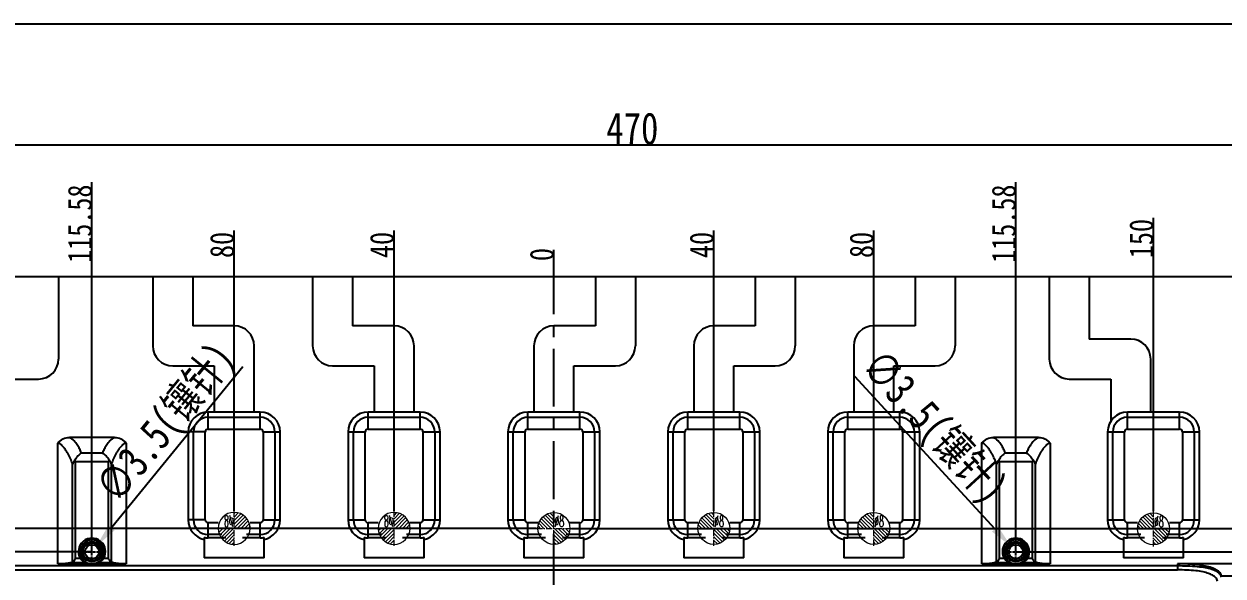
# Model space of a CAD drawing. Header units: millimetres. Extents: x -2895 to -298, y -11750 to -2997.
# Drawn here: x -1914.3 to -1614.3, y -5870.4 to -5732.3 of the extents above; entities that cross this region are included whole.
import ezdxf
from ezdxf.enums import TextEntityAlignment as Align

# ---------------------------------------------------------------- set-up
doc = ezdxf.new("R2010")
doc.units = ezdxf.units.MM
doc.header["$LTSCALE"] = 16.335
doc.header["$PDMODE"] = 3
doc.header["$PDSIZE"] = 0.3125
doc.linetypes.add('CENTER', pattern=[0.6, 0.375, -0.075, 0.075, -0.075])
doc.linetypes.add('HIDDEN', pattern=[0.2, 0.1, -0.1])
doc.layers.get('0').update_dxf_attribs({"linetype": 'CONTINUOUS'})
doc.layers.get('Defpoints').update_dxf_attribs({"linetype": 'CONTINUOUS'})
doc.layers.add('DEFAULT_2', color=8, linetype='HIDDEN')
doc.layers.add('epin', color=13, linetype='CONTINUOUS', lineweight=9)
doc.styles.get("Standard").update_dxf_attribs({"font": 'txt', "width": 0.8})
doc.styles.add('TXT05', font='txt.shx', dxfattribs={"width": 0.5, "bigfont": 'gbcbig.shx'})
doc.dimstyles.new('ISO-25', dxfattribs={"dimtxt": 8, "dimasz": 6, "dimexe": 0, "dimexo": 0, "dimgap": 0, "dimtad": 1, "dimdsep": 46, "dimtxsty": 'Standard', "dimcen": 0, "dimclrd": 4, "dimclre": 4, "dimclrt": 6, "dimazin": 0, "dimtfac": 1, "dimtofl": 0, "dimtmove": 0, "dimatfit": 3, "dimfxl": 0, "dimarcsym": 0})

# ---------------------------------------------------------------- blocks, each defined once
blk = doc.blocks.new('*D1430')
at = {"color": 4, "lineweight": -2}
for p, q in [((-2016.67, -5846.47), (-2016.67, -5762.46)), ((-2010.67, -5762.46), (-1552.67, -5762.46)), ((-1546.67, -5846.47), (-1546.67, -5762.46))]:
    blk.add_line(p, q, dxfattribs=at)
at = {"color": 4}
for points in [[(-2010.67, -5761.46), (-2010.67, -5763.46), (-2016.67, -5762.46)], [(-1552.67, -5761.46), (-1552.67, -5763.46), (-1546.67, -5762.46)]]:
    blk.add_solid(points, dxfattribs=at)
at = {"layer": 'Defpoints', "color": 0}
for p in [(-1546.67, -5762.46), (-2016.67, -5846.47), (-1546.67, -5846.47)]:
    blk.add_point(p, dxfattribs=at)
at = {"color": 6, "insert": (-1762.06, -5758.46), "char_height": 8, "attachment_point": 5}
blk.add_mtext('470', dxfattribs=at)
blk = doc.blocks.new('*D1431')
at = {"color": 4, "lineweight": -2}
for p, q in [((-1614.35, -5795.47), (-1505.71, -5795.47)), ((-1505.71, -5801.47), (-1505.71, -6169.47)), ((-1623.88, -6175.47), (-1505.71, -6175.47))]:
    blk.add_line(p, q, dxfattribs=at)
at = {"color": 4}
for points in [[(-1506.71, -5801.47), (-1504.71, -5801.47), (-1505.71, -5795.47)], [(-1506.71, -6169.47), (-1504.71, -6169.47), (-1505.71, -6175.47)]]:
    blk.add_solid(points, dxfattribs=at)
at = {"layer": 'Defpoints', "color": 0}
for p in [(-1614.35, -5795.47), (-1623.88, -6175.47), (-1505.71, -6175.47)]:
    blk.add_point(p, dxfattribs=at)
at = {"color": 6, "insert": (-1509.71, -5974.79), "char_height": 8, "attachment_point": 5, "rotation": 90}
blk.add_mtext('380', dxfattribs=at)
blk = doc.blocks.new('*D1372')
at = {"color": 4, "lineweight": -2}
for p, q in [((-1562.53, -5858.47), (-1550.53, -5853.21)), ((-1550.53, -5853.21), (-1527.33, -5853.21)), ((-1777.27, -5858.47), (-1562.53, -5858.47))]:
    blk.add_line(p, q, dxfattribs=at)
at = {"layer": 'Defpoints', "color": 0}
for p in [(-1538.53, -5853.21), (-1777.27, -5858.47), (-1781.67, -5985.47)]:
    blk.add_point(p, dxfattribs=at)
at = {"color": 6, "insert": (-1532.93, -5850.21), "char_height": 6, "attachment_point": 5}
blk.add_mtext('127', dxfattribs=at)
blk = doc.blocks.new('*D1373')
at = {"color": 4, "lineweight": -2}
blk.add_line((-1573.27, -5825.47), (-1528.13, -5825.47), dxfattribs=at)
at = {"layer": 'Defpoints', "color": 0}
for p in [(-1573.27, -5825.47), (-1538.53, -5825.47), (-1781.67, -5985.47)]:
    blk.add_point(p, dxfattribs=at)
at = {"color": 6, "insert": (-1533.33, -5822.47), "char_height": 6, "attachment_point": 5}
blk.add_mtext('160', dxfattribs=at)
blk = doc.blocks.new('*D1385')
at = {"color": 4, "lineweight": -2}
blk.add_line((-1781.67, -5804.45), (-1781.67, -5788.75), dxfattribs=at)
at = {"layer": 'Defpoints', "color": 0}
for p in [(-1781.67, -5791.15), (-1781.67, -5804.45), (-1781.67, -5985.47)]:
    blk.add_point(p, dxfattribs=at)
at = {"color": 6, "insert": (-1784.67, -5789.95), "char_height": 6, "attachment_point": 5, "rotation": 90}
blk.add_mtext('0', dxfattribs=at)
blk = doc.blocks.new('*D1386')
at = {"color": 4, "lineweight": -2}
blk.add_line((-1741.67, -5854.07), (-1741.67, -5783.95), dxfattribs=at)
at = {"layer": 'Defpoints', "color": 0}
for p in [(-1741.67, -5791.15), (-1741.67, -5854.07), (-1781.67, -5985.47)]:
    blk.add_point(p, dxfattribs=at)
at = {"color": 6, "insert": (-1744.67, -5787.55), "char_height": 6, "attachment_point": 5, "rotation": 90}
blk.add_mtext('40', dxfattribs=at)
blk = doc.blocks.new('*D1387')
at = {"color": 4, "lineweight": -2}
blk.add_line((-1701.67, -5854.07), (-1701.67, -5783.95), dxfattribs=at)
at = {"layer": 'Defpoints', "color": 0}
for p in [(-1701.67, -5791.15), (-1701.67, -5854.07), (-1781.67, -5985.47)]:
    blk.add_point(p, dxfattribs=at)
at = {"color": 6, "insert": (-1704.67, -5787.55), "char_height": 6, "attachment_point": 5, "rotation": 90}
blk.add_mtext('80', dxfattribs=at)
blk = doc.blocks.new('*D1388')
at = {"color": 4, "lineweight": -2}
blk.add_line((-1631.67, -5854.16), (-1631.67, -5780.75), dxfattribs=at)
at = {"layer": 'Defpoints', "color": 0}
for p in [(-1631.67, -5791.15), (-1631.67, -5854.16), (-1781.67, -5985.47)]:
    blk.add_point(p, dxfattribs=at)
at = {"color": 6, "insert": (-1634.67, -5785.95), "char_height": 6, "attachment_point": 5, "rotation": 90}
blk.add_mtext('150', dxfattribs=at)
blk = doc.blocks.new('*D1389')
at = {"color": 4, "lineweight": -2}
for p, q in [((-1604.17, -5803.15), (-1604.17, -5779.95)), ((-1605.67, -5815.15), (-1604.17, -5803.15)), ((-1605.67, -5971.07), (-1605.67, -5815.15))]:
    blk.add_line(p, q, dxfattribs=at)
at = {"layer": 'Defpoints', "color": 0}
for p in [(-1604.17, -5791.15), (-1605.67, -5971.07), (-1781.67, -5985.47)]:
    blk.add_point(p, dxfattribs=at)
at = {"color": 6, "insert": (-1607.17, -5785.55), "char_height": 6, "attachment_point": 5, "rotation": 90}
blk.add_mtext('176', dxfattribs=at)
blk = doc.blocks.new('*D1444')
at = {"color": 4, "lineweight": -2}
blk.add_line((-1576.67, -5822.3), (-1576.67, -5779.15), dxfattribs=at)
at = {"layer": 'Defpoints', "color": 0}
for p in [(-1576.67, -5791.15), (-1576.67, -5822.3), (-1781.67, -5985.47)]:
    blk.add_point(p, dxfattribs=at)
at = {"color": 6, "insert": (-1579.67, -5785.15), "char_height": 6, "attachment_point": 5, "rotation": 90}
blk.add_mtext('205', dxfattribs=at)
blk = doc.blocks.new('*D1396')
at = {"color": 4, "lineweight": -2}
for p, q in [((-2012.81, -5854.72), (-2036.01, -5854.72)), ((-2000.81, -5858.47), (-2012.81, -5854.72)), ((-1786.07, -5858.47), (-2000.81, -5858.47))]:
    blk.add_line(p, q, dxfattribs=at)
at = {"layer": 'Defpoints', "color": 0}
for p in [(-2024.81, -5854.72), (-1786.07, -5858.47), (-1781.67, -5985.47)]:
    blk.add_point(p, dxfattribs=at)
at = {"color": 6, "insert": (-2030.41, -5851.72), "char_height": 6, "attachment_point": 5}
blk.add_mtext('127', dxfattribs=at)
blk = doc.blocks.new('*D1397')
at = {"color": 4, "lineweight": -2}
blk.add_line((-1990.07, -5825.47), (-2035.21, -5825.47), dxfattribs=at)
at = {"layer": 'Defpoints', "color": 0}
for p in [(-2024.81, -5825.47), (-1990.07, -5825.47), (-1781.67, -5985.47)]:
    blk.add_point(p, dxfattribs=at)
at = {"color": 6, "insert": (-2030.01, -5822.47), "char_height": 6, "attachment_point": 5}
blk.add_mtext('160', dxfattribs=at)
blk = doc.blocks.new('*D1416')
at = {"color": 4, "lineweight": -2}
blk.add_line((-1821.67, -5854.07), (-1821.67, -5783.95), dxfattribs=at)
at = {"layer": 'Defpoints', "color": 0}
for p in [(-1821.67, -5791.15), (-1821.67, -5854.07), (-1781.67, -5985.47)]:
    blk.add_point(p, dxfattribs=at)
at = {"color": 6, "insert": (-1824.67, -5787.55), "char_height": 6, "attachment_point": 5, "rotation": 90}
blk.add_mtext('40', dxfattribs=at)
blk = doc.blocks.new('*D1417')
at = {"color": 4, "lineweight": -2}
blk.add_line((-1861.67, -5854.07), (-1861.67, -5783.95), dxfattribs=at)
at = {"layer": 'Defpoints', "color": 0}
for p in [(-1861.67, -5791.15), (-1861.67, -5854.07), (-1781.67, -5985.47)]:
    blk.add_point(p, dxfattribs=at)
at = {"color": 6, "insert": (-1864.67, -5787.55), "char_height": 6, "attachment_point": 5, "rotation": 90}
blk.add_mtext('80', dxfattribs=at)
blk = doc.blocks.new('*D1418')
at = {"color": 4, "lineweight": -2}
blk.add_line((-1931.67, -5854.16), (-1931.67, -5780.75), dxfattribs=at)
at = {"layer": 'Defpoints', "color": 0}
for p in [(-1931.67, -5791.15), (-1931.67, -5854.16), (-1781.67, -5985.47)]:
    blk.add_point(p, dxfattribs=at)
at = {"color": 6, "insert": (-1934.67, -5785.95), "char_height": 6, "attachment_point": 5, "rotation": 90}
blk.add_mtext('150', dxfattribs=at)
blk = doc.blocks.new('*D1419')
at = {"color": 4, "lineweight": -2}
for p, q in [((-1959.17, -5803.15), (-1959.17, -5779.95)), ((-1957.67, -5815.15), (-1959.17, -5803.15)), ((-1957.67, -5971.07), (-1957.67, -5815.15))]:
    blk.add_line(p, q, dxfattribs=at)
at = {"layer": 'Defpoints', "color": 0}
for p in [(-1959.17, -5791.15), (-1957.67, -5971.07), (-1781.67, -5985.47)]:
    blk.add_point(p, dxfattribs=at)
at = {"color": 6, "insert": (-1962.17, -5785.55), "char_height": 6, "attachment_point": 5, "rotation": 90}
blk.add_mtext('176', dxfattribs=at)
blk = doc.blocks.new('*D1420')
at = {"color": 4, "lineweight": -2}
blk.add_line((-1986.67, -5822.3), (-1986.67, -5779.15), dxfattribs=at)
at = {"layer": 'Defpoints', "color": 0}
for p in [(-1986.67, -5791.15), (-1986.67, -5822.3), (-1781.67, -5985.47)]:
    blk.add_point(p, dxfattribs=at)
at = {"color": 6, "insert": (-1989.67, -5785.15), "char_height": 6, "attachment_point": 5, "rotation": 90}
blk.add_mtext('205', dxfattribs=at)
blk = doc.blocks.new('*D1446')
at = {"color": 4, "lineweight": -2}
blk.add_line((-1706.5, -5820.38), (-1671.34, -5858.61), dxfattribs=at)
at = {"color": 4}
blk.add_solid([(-1670.6, -5857.93), (-1672.08, -5859.28), (-1667.28, -5863.02)], dxfattribs=at)
at = {"layer": 'Defpoints', "color": 0}
for p in [(-1667.28, -5863.02), (-1664.91, -5865.6)]:
    blk.add_point(p, dxfattribs=at)
at = {"color": 6, "insert": (-1687.06, -5833.7), "char_height": 8, "attachment_point": 5, "rotation": 312.6002}
blk.add_mtext('∅3.5(镶针)', dxfattribs=at)
blk = doc.blocks.new('*D1421')
at = {"color": 4, "lineweight": -2}
blk.add_line((-1666.09, -5864.31), (-1520.45, -5864.31), dxfattribs=at)
at = {"layer": 'Defpoints', "color": 0}
for p in [(-1666.09, -5864.31), (-1539.65, -5864.31), (-1781.67, -5985.47)]:
    blk.add_point(p, dxfattribs=at)
at = {"color": 6, "insert": (-1530.05, -5861.31), "char_height": 6, "attachment_point": 5}
blk.add_mtext('121.16', dxfattribs=at)
blk = doc.blocks.new('*D1422')
at = {"color": 4, "lineweight": -2}
blk.add_line((-1666.09, -5863.7), (-1666.09, -5771.83), dxfattribs=at)
at = {"layer": 'Defpoints', "color": 0}
for p in [(-1666.09, -5792.63), (-1666.09, -5863.7), (-1781.67, -5985.47)]:
    blk.add_point(p, dxfattribs=at)
at = {"color": 6, "insert": (-1669.09, -5782.23), "char_height": 6, "attachment_point": 5, "rotation": 90}
blk.add_mtext('115.58', dxfattribs=at)
blk = doc.blocks.new('*D1423')
at = {"color": 4, "lineweight": -2}
blk.add_line((-1897.24, -5864.31), (-2042.89, -5864.31), dxfattribs=at)
at = {"layer": 'Defpoints', "color": 0}
for p in [(-2023.69, -5864.31), (-1897.24, -5864.31), (-1781.67, -5985.47)]:
    blk.add_point(p, dxfattribs=at)
at = {"color": 6, "insert": (-2033.29, -5861.31), "char_height": 6, "attachment_point": 5}
blk.add_mtext('121.16', dxfattribs=at)
blk = doc.blocks.new('*D1424')
at = {"color": 4, "lineweight": -2}
blk.add_line((-1897.24, -5863.7), (-1897.24, -5771.83), dxfattribs=at)
at = {"layer": 'Defpoints', "color": 0}
for p in [(-1897.24, -5792.63), (-1897.24, -5863.7), (-1781.67, -5985.47)]:
    blk.add_point(p, dxfattribs=at)
at = {"color": 6, "insert": (-1900.24, -5782.23), "char_height": 6, "attachment_point": 5, "rotation": 90}
blk.add_mtext('115.58', dxfattribs=at)
blk = doc.blocks.new('*D1447')
at = {"color": 4, "lineweight": -2}
blk.add_line((-1859.52, -5818.06), (-1892.35, -5858.31), dxfattribs=at)
at = {"color": 4}
blk.add_solid([(-1893.12, -5857.67), (-1891.57, -5858.94), (-1896.14, -5862.96)], dxfattribs=at)
at = {"layer": 'Defpoints', "color": 0}
for p in [(-1896.14, -5862.96), (-1898.35, -5865.67)]:
    blk.add_point(p, dxfattribs=at)
at = {"color": 6, "insert": (-1878.14, -5832.51), "char_height": 8, "attachment_point": 5, "rotation": 50.8002}
blk.add_mtext('∅3.5(镶针)', dxfattribs=at)
blk = doc.blocks.new('epin_ejp_8')
at = {"layer": 'epin'}
h = blk.add_hatch(dxfattribs=at)
h.set_pattern_fill('_ANSI31', color=123, scale=0.2, angle=90, style=0)
h.set_pattern_definition([(135, (-263.1036, 1313.3417), (-0.4490128, -0.4490128), [])])
h.paths.add_polyline_path([(0, 4, 0.414214), (-4, 0), (0, 0)])
h.paths.add_polyline_path([(4, 0), (0, 0), (0, -4, 0.414214)])
at = {"layer": 'epin', "color": 1, "linetype": 'CENTER', "ltscale": 0.248791}
for p, q in [((0, -4.4), (0, 4.4)), ((-4.4, 0), (4.4, 0))]:
    blk.add_line(p, q, dxfattribs=at)
at = {"layer": 'epin'}
blk.add_circle((0, 0), 4, dxfattribs=at)
at = {"layer": 'epin', "color": 6, "style": 'TXT05', "width": 0.5}
blk.add_text('%%c8', height=2.8, dxfattribs=at).set_placement((1.33, 1.8), align=Align.MIDDLE)
blk = doc.blocks.new('1236')
at = {"layer": 'epin', "color": 4, "xscale": -1}
for p in [(-3554.72, 4287.45), (-3514.72, 4287.45)]:
    blk.add_blockref('epin_ejp_8', p, dxfattribs=at)
at = {"layer": 'epin', "color": 4}
for p in [(-3474.72, 4287.45), (-3434.72, 4287.45), (-3394.72, 4287.45), (-3324.72, 4287.35)]:
    blk.add_blockref('epin_ejp_8', p, dxfattribs=at)

msp = doc.modelspace()

# ---------------------------------------------------------------- linework, layer by layer
at = {"color": 7, "linetype": 'Continuous'}
for p, q in [((-1965.669, -5795.468), (-1597.669, -5795.468)), ((-1905.604, -5795.468), (-1905.604, -5816.108)), ((-1882.039, -5795.468), (-1882.039, -5812.786)), ((-1872.039, -5795.468), (-1872.039, -5807.786)), ((-1842.039, -5795.468), (-1842.039, -5812.786)), ((-1832.039, -5795.468), (-1832.039, -5807.786)), ((-1771.3, -5795.468), (-1771.3, -5807.786)), ((-1761.3, -5795.468), (-1761.3, -5812.786)), ((-1731.301, -5795.468), (-1731.301, -5807.786)), ((-1721.301, -5795.468), (-1721.301, -5812.786)), ((-1691.301, -5795.468), (-1691.301, -5807.786)), ((-1681.301, -5795.468), (-1681.301, -5812.786)), ((-1657.735, -5795.468), (-1657.735, -5816.108)), ((-1647.735, -5795.468), (-1647.735, -5811.108)), ((-1861.669, -5807.786), (-1872.039, -5807.786)), ((-1821.669, -5807.786), (-1832.039, -5807.786)), ((-1771.3, -5807.786), (-1781.669, -5807.786)), ((-1731.301, -5807.786), (-1741.67, -5807.786)), ((-1691.301, -5807.786), (-1701.67, -5807.786)), ((-1856.669, -5829.369), (-1856.669, -5812.786)), ((-1816.669, -5829.369), (-1816.669, -5812.786)), ((-1786.669, -5812.786), (-1786.669, -5829.351)), ((-1746.67, -5812.786), (-1746.67, -5829.351)), ((-1706.67, -5812.786), (-1706.67, -5829.351)), ((-1637.366, -5811.108), (-1647.735, -5811.108)), ((-1632.366, -5829.369), (-1632.366, -5816.108)), ((-1877.039, -5817.786), (-1866.669, -5817.786)), ((-1866.669, -5817.786), (-1866.669, -5829.351)), ((-1837.039, -5817.786), (-1826.669, -5817.786)), ((-1826.669, -5817.786), (-1826.669, -5829.351)), ((-1776.669, -5829.369), (-1776.669, -5817.786)), ((-1776.669, -5817.786), (-1766.3, -5817.786)), ((-1736.67, -5829.369), (-1736.67, -5817.786)), ((-1736.67, -5817.786), (-1726.301, -5817.786)), ((-1696.67, -5829.369), (-1696.67, -5817.786)), ((-1696.67, -5817.786), (-1686.301, -5817.786)), ((-1920.974, -5821.108), (-1910.604, -5821.108)), ((-1652.735, -5821.108), (-1642.366, -5821.108)), ((-1642.366, -5821.108), (-1642.366, -5831.666)), ((-1868.169, -5833.632), (-1868.169, -5829.351)), ((-1855.169, -5829.351), (-1868.169, -5829.351)), ((-1868.169, -5830.677), (-1855.169, -5830.677)), ((-1855.169, -5833.632), (-1855.169, -5829.351)), ((-1828.169, -5833.632), (-1828.169, -5829.351)), ((-1815.169, -5829.351), (-1828.169, -5829.351)), ((-1828.169, -5830.677), (-1815.169, -5830.677)), ((-1815.169, -5833.632), (-1815.169, -5829.351)), ((-1788.169, -5833.632), (-1788.169, -5829.351)), ((-1775.169, -5829.351), (-1788.169, -5829.351)), ((-1788.169, -5830.677), (-1775.169, -5830.677)), ((-1775.169, -5833.632), (-1775.169, -5829.351)), ((-1748.169, -5833.632), (-1748.169, -5829.351)), ((-1735.169, -5829.351), (-1748.169, -5829.351)), ((-1748.169, -5830.677), (-1735.169, -5830.677)), ((-1735.169, -5833.632), (-1735.169, -5829.351)), ((-1708.169, -5833.632), (-1708.169, -5829.351)), ((-1695.169, -5829.351), (-1708.169, -5829.351)), ((-1708.169, -5830.677), (-1695.169, -5830.677)), ((-1695.169, -5833.632), (-1695.169, -5829.351)), ((-1625.169, -5829.351), (-1638.169, -5829.369)), ((-1638.169, -5833.632), (-1638.169, -5829.369)), ((-1638.169, -5830.677), (-1625.169, -5830.677)), ((-1625.169, -5833.632), (-1625.169, -5829.351)), ((-1873.169, -5834.351), (-1873.169, -5856.351)), ((-1868.889, -5834.351), (-1873.169, -5834.351)), ((-1871.843, -5856.351), (-1871.843, -5834.351)), ((-1868.889, -5856.351), (-1868.889, -5834.351)), ((-1868.169, -5833.632), (-1855.169, -5833.632)), ((-1854.45, -5834.351), (-1854.45, -5856.351)), ((-1854.45, -5834.351), (-1850.169, -5834.351)), ((-1851.496, -5834.351), (-1851.496, -5856.351)), ((-1850.169, -5856.351), (-1850.169, -5834.351)), ((-1833.169, -5834.351), (-1833.169, -5856.351)), ((-1833.169, -5834.351), (-1828.889, -5834.351)), ((-1831.843, -5856.351), (-1831.843, -5834.351)), ((-1828.889, -5856.351), (-1828.889, -5834.351)), ((-1828.169, -5833.632), (-1815.169, -5833.632)), ((-1814.45, -5834.351), (-1814.45, -5856.351)), ((-1814.45, -5834.351), (-1810.169, -5834.351)), ((-1811.496, -5834.351), (-1811.496, -5856.351)), ((-1810.169, -5856.351), (-1810.169, -5834.351)), ((-1793.169, -5834.351), (-1793.169, -5856.351)), ((-1793.169, -5834.351), (-1788.889, -5834.351)), ((-1791.843, -5856.351), (-1791.843, -5834.351)), ((-1788.889, -5856.351), (-1788.889, -5834.351)), ((-1788.169, -5833.632), (-1775.169, -5833.632)), ((-1774.45, -5834.351), (-1774.45, -5856.351)), ((-1774.45, -5834.351), (-1770.169, -5834.351)), ((-1771.496, -5834.351), (-1771.496, -5856.351)), ((-1770.169, -5856.351), (-1770.169, -5834.351)), ((-1753.169, -5834.351), (-1753.169, -5856.351)), ((-1753.169, -5834.351), (-1748.889, -5834.351)), ((-1751.843, -5856.351), (-1751.843, -5834.351)), ((-1748.889, -5856.351), (-1748.889, -5834.351)), ((-1748.169, -5833.632), (-1735.169, -5833.632)), ((-1734.45, -5834.351), (-1734.45, -5856.351)), ((-1734.45, -5834.351), (-1730.169, -5834.351)), ((-1731.496, -5834.351), (-1731.496, -5856.351)), ((-1730.169, -5856.351), (-1730.169, -5834.351)), ((-1713.169, -5834.351), (-1713.169, -5856.351)), ((-1713.169, -5834.351), (-1708.889, -5834.351)), ((-1711.843, -5856.351), (-1711.843, -5834.351)), ((-1708.889, -5856.351), (-1708.889, -5834.351)), ((-1708.169, -5833.632), (-1695.169, -5833.632)), ((-1694.45, -5834.351), (-1694.45, -5856.351)), ((-1694.45, -5834.351), (-1690.169, -5834.351)), ((-1691.496, -5834.351), (-1691.496, -5856.351)), ((-1690.169, -5856.351), (-1690.169, -5834.351)), ((-1643.169, -5834.351), (-1643.169, -5856.351)), ((-1643.169, -5834.351), (-1638.889, -5834.351)), ((-1641.843, -5856.351), (-1641.843, -5834.351)), ((-1638.889, -5856.351), (-1638.889, -5834.351)), ((-1638.169, -5833.632), (-1625.169, -5833.632)), ((-1624.45, -5834.351), (-1624.45, -5856.351)), ((-1624.45, -5834.351), (-1620.169, -5834.351)), ((-1621.496, -5834.351), (-1621.496, -5856.351)), ((-1620.169, -5856.351), (-1620.169, -5834.351)), ((-1905.777, -5867.354), (-1905.777, -5837.142)), ((-1891.609, -5835.699), (-1902.88, -5835.699)), ((-1888.712, -5837.142), (-1888.712, -5867.354)), ((-1674.627, -5867.354), (-1674.627, -5837.142)), ((-1660.459, -5835.699), (-1671.73, -5835.699)), ((-1657.562, -5837.142), (-1657.561, -5867.354)), ((-1894.593, -5839.619), (-1899.896, -5839.619)), ((-1663.443, -5839.619), (-1668.746, -5839.619)), ((-1902.126, -5866.982), (-1902.126, -5842.399)), ((-1901.414, -5841.784), (-1901.414, -5865.979)), ((-1893.075, -5841.784), (-1901.414, -5841.784)), ((-1893.075, -5865.979), (-1893.075, -5841.784)), ((-1892.363, -5866.982), (-1892.363, -5842.399)), ((-1670.976, -5866.982), (-1670.976, -5842.399)), ((-1670.264, -5841.784), (-1670.264, -5865.979)), ((-1661.925, -5841.784), (-1670.264, -5841.784)), ((-1661.925, -5865.979), (-1661.925, -5841.784)), ((-1661.213, -5866.982), (-1661.213, -5842.399)), ((-1868.889, -5856.351), (-1873.169, -5856.351)), ((-1868.169, -5860.862), (-1868.169, -5857.071)), ((-1865.65, -5857.071), (-1868.169, -5857.071)), ((-1855.169, -5857.071), (-1857.689, -5857.071)), ((-1855.169, -5860.862), (-1855.169, -5857.071)), ((-1854.45, -5856.351), (-1850.169, -5856.351)), ((-1833.169, -5856.351), (-1828.889, -5856.351)), ((-1828.169, -5860.862), (-1828.169, -5857.071)), ((-1825.65, -5857.071), (-1828.169, -5857.071)), ((-1815.169, -5857.071), (-1817.689, -5857.071)), ((-1815.169, -5860.862), (-1815.169, -5857.071)), ((-1814.45, -5856.351), (-1810.169, -5856.351)), ((-1793.169, -5856.351), (-1788.889, -5856.351)), ((-1788.169, -5860.862), (-1788.169, -5857.071)), ((-1785.65, -5857.071), (-1788.169, -5857.071)), ((-1775.169, -5857.071), (-1777.689, -5857.071)), ((-1775.169, -5860.862), (-1775.169, -5857.071)), ((-1774.45, -5856.351), (-1770.169, -5856.351)), ((-1753.169, -5856.351), (-1748.889, -5856.351)), ((-1748.169, -5860.862), (-1748.169, -5857.071)), ((-1745.65, -5857.071), (-1748.169, -5857.071)), ((-1735.169, -5857.071), (-1737.689, -5857.071)), ((-1735.169, -5860.862), (-1735.169, -5857.071)), ((-1734.45, -5856.351), (-1730.169, -5856.351)), ((-1713.169, -5856.351), (-1708.889, -5856.351)), ((-1708.169, -5860.862), (-1708.169, -5857.071)), ((-1705.65, -5857.071), (-1708.169, -5857.071)), ((-1695.169, -5857.071), (-1697.689, -5857.071)), ((-1695.169, -5860.862), (-1695.169, -5857.071)), ((-1694.45, -5856.351), (-1690.169, -5856.351)), ((-1643.169, -5856.351), (-1638.889, -5856.351)), ((-1638.169, -5860.862), (-1638.169, -5857.071)), ((-1635.639, -5857.071), (-1638.169, -5857.071)), ((-1625.169, -5857.071), (-1627.7, -5857.071)), ((-1625.169, -5860.862), (-1625.169, -5857.071)), ((-1624.45, -5856.351), (-1620.169, -5856.351)), ((-1869.169, -5860.738), (-1869.169, -5865.851)), ((-1864.745, -5860.025), (-1868.169, -5860.025)), ((-1863.785, -5860.862), (-1868.169, -5860.862)), ((-1855.169, -5860.862), (-1859.554, -5860.862)), ((-1855.169, -5860.025), (-1858.594, -5860.025)), ((-1854.169, -5865.851), (-1854.169, -5860.738)), ((-1829.169, -5860.738), (-1829.169, -5865.851)), ((-1824.745, -5860.025), (-1828.169, -5860.025)), ((-1823.785, -5860.862), (-1828.169, -5860.862)), ((-1815.169, -5860.862), (-1819.554, -5860.862)), ((-1815.169, -5860.025), (-1818.594, -5860.025)), ((-1814.169, -5865.851), (-1814.169, -5860.738)), ((-1789.169, -5860.738), (-1789.169, -5865.851)), ((-1784.745, -5860.025), (-1788.169, -5860.025)), ((-1783.785, -5860.862), (-1788.169, -5860.862)), ((-1775.169, -5860.862), (-1779.554, -5860.862)), ((-1775.169, -5860.025), (-1778.594, -5860.025)), ((-1774.169, -5865.851), (-1774.169, -5860.738)), ((-1749.169, -5860.738), (-1749.169, -5865.851)), ((-1744.745, -5860.025), (-1748.169, -5860.025)), ((-1743.785, -5860.862), (-1748.169, -5860.862)), ((-1735.169, -5860.862), (-1739.554, -5860.862)), ((-1735.169, -5860.025), (-1738.594, -5860.025)), ((-1734.169, -5865.851), (-1734.169, -5860.738)), ((-1709.169, -5860.738), (-1709.169, -5865.851)), ((-1704.745, -5860.025), (-1708.169, -5860.025)), ((-1703.785, -5860.862), (-1708.169, -5860.862)), ((-1695.169, -5860.862), (-1699.554, -5860.862)), ((-1695.169, -5860.025), (-1698.594, -5860.025)), ((-1694.169, -5865.851), (-1694.169, -5860.738)), ((-1639.169, -5860.738), (-1639.169, -5865.851)), ((-1634.822, -5860.025), (-1638.169, -5860.025)), ((-1633.931, -5860.862), (-1638.169, -5860.862)), ((-1625.169, -5860.862), (-1629.408, -5860.862)), ((-1625.169, -5860.025), (-1628.517, -5860.025)), ((-1624.169, -5865.851), (-1624.169, -5860.738)), ((-1888.712, -5867.354), (-1905.777, -5867.354)), ((-1902.126, -5866.982), (-1898.766, -5866.982)), ((-1900.189, -5865.979), (-1901.414, -5865.979)), ((-1899.81, -5865.764), (-1900.189, -5865.979)), ((-1897.084, -5867.323), (-1897.246, -5867.328)), ((-1895.723, -5866.982), (-1892.363, -5866.982)), ((-1894.679, -5865.764), (-1894.3, -5865.979)), ((-1893.075, -5865.979), (-1894.3, -5865.979)), ((-1854.169, -5865.851), (-1869.169, -5865.851)), ((-1814.169, -5865.851), (-1829.169, -5865.851)), ((-1774.169, -5865.851), (-1789.169, -5865.851)), ((-1734.169, -5865.851), (-1749.169, -5865.851)), ((-1694.169, -5865.851), (-1709.169, -5865.851)), ((-1657.561, -5867.354), (-1674.627, -5867.354)), ((-1670.976, -5866.982), (-1667.616, -5866.982)), ((-1669.039, -5865.979), (-1670.264, -5865.979)), ((-1668.66, -5865.764), (-1669.039, -5865.979)), ((-1665.934, -5867.323), (-1666.096, -5867.328)), ((-1664.573, -5866.982), (-1661.213, -5866.982)), ((-1663.529, -5865.764), (-1663.15, -5865.979)), ((-1661.925, -5865.979), (-1663.15, -5865.979)), ((-1624.169, -5865.851), (-1639.169, -5865.851)), ((-1625.644, -5867.354), (-1625.644, -5868.859)), ((-1546.669, -5867.354), (-1625.644, -5867.354)), ((-1625.644, -5867.876), (-1937.695, -5867.876)), ((-1937.695, -5868.859), (-1625.644, -5868.859)), ((-1546.669, -5870.393), (-1614.615, -5870.393))]:
    msp.add_line(p, q, dxfattribs=at)
at = {"color": 1, "linetype": 'CENTER', "ltscale": 2.363514}
msp.add_line((-1781.669, -6175.468), (-1781.669, -5795.468), dxfattribs=at)
at = {"color": 1, "linetype": 'CENTER', "ltscale": 0.108846}
for p, q in [((-1899.169, -5864.313), (-1895.319, -5864.313)), ((-1897.244, -5866.238), (-1897.244, -5862.388)), ((-1668.019, -5864.313), (-1664.169, -5864.313)), ((-1666.094, -5866.238), (-1666.094, -5862.388))]:
    msp.add_line(p, q, dxfattribs=at)
msp.add_lwpolyline([(-2087.998, -5732.258), (-1287.002, -5732.258), (-1287.002, -6283.956), (-2087.998, -6283.956)], close=True)
at = {"color": 7, "linetype": 'Continuous'}
for centre, radius in [((-1897.244, -5864.313), 2.513), ((-1897.244, -5864.313), 2.213), ((-1666.094, -5864.313), 2.513), ((-1666.094, -5864.313), 2.213)]:
    msp.add_circle(centre, radius, dxfattribs=at)
at = {"color": 2}
for centre in [(-1897.244, -5864.313), (-1666.094, -5864.313)]:
    msp.add_circle(centre, 1.75, dxfattribs=at)
at = {"color": 7, "linetype": 'Continuous'}
for centre, radius, start, end in [((-1861.669, -5812.786), 5, 0, 90), ((-1821.669, -5812.786), 5, 0, 90), ((-1781.669, -5812.786), 5, 90, 180), ((-1741.67, -5812.786), 5, 90, 180), ((-1701.67, -5812.786), 5, 90, 180), ((-1877.039, -5812.786), 5, 180, 270), ((-1837.039, -5812.786), 5, 180, 270), ((-1766.3, -5812.786), 5, 270, 0), ((-1726.301, -5812.786), 5, 270, 0), ((-1686.301, -5812.786), 5, 270, 0), ((-1637.366, -5816.108), 5, 0, 90), ((-1910.604, -5816.108), 5, 270, 0), ((-1652.735, -5816.108), 5, 180, 270), ((-1868.169, -5834.351), 5, 90, 180), ((-1868.169, -5834.351), 3.674, 90, 180), ((-1855.169, -5834.351), 5, 0, 90), ((-1855.169, -5834.351), 3.674, 0, 90), ((-1828.169, -5834.351), 5, 90, 180), ((-1828.169, -5834.351), 3.674, 90, 180), ((-1815.169, -5834.351), 5, 0, 90), ((-1815.169, -5834.351), 3.674, 0, 90), ((-1788.169, -5834.351), 5, 90, 180), ((-1788.169, -5834.351), 3.674, 90, 180), ((-1775.169, -5834.351), 5, 0, 90), ((-1775.169, -5834.351), 3.674, 0, 90), ((-1748.169, -5834.351), 5, 90, 180), ((-1748.169, -5834.351), 3.674, 90, 180), ((-1735.169, -5834.351), 5, 0, 90), ((-1735.169, -5834.351), 3.674, 0, 90), ((-1708.169, -5834.351), 5, 90, 180), ((-1708.169, -5834.351), 3.674, 90, 180), ((-1695.169, -5834.351), 5, 0, 90), ((-1695.169, -5834.351), 3.674, 0, 90), ((-1638.169, -5834.351), 4.982, 90, 180), ((-1638.169, -5834.351), 3.674, 90, 180), ((-1625.169, -5834.351), 5, 0, 90), ((-1625.169, -5834.351), 3.674, 0, 90), ((-1868.169, -5834.351), 0.719, 90, 180), ((-1855.169, -5834.351), 0.719, 0, 90), ((-1828.169, -5834.351), 0.719, 90, 180), ((-1815.169, -5834.351), 0.719, 0, 90), ((-1788.169, -5834.351), 0.719, 90, 180), ((-1775.169, -5834.351), 0.719, 0, 90), ((-1748.169, -5834.351), 0.719, 90, 180), ((-1735.169, -5834.351), 0.719, 0, 90), ((-1708.169, -5834.351), 0.719, 90, 180), ((-1695.169, -5834.351), 0.719, 0, 90), ((-1638.169, -5834.351), 0.719, 90, 180), ((-1625.169, -5834.351), 0.719, 0, 90), ((-1913.983, -5845.339), 13.061, 15.79393, 17.54049), ((-1879.948, -5845.514), 13.646, 162.46624, 164.13712), ((-1682.834, -5845.339), 13.063, 15.79405, 17.54043), ((-1648.793, -5845.515), 13.651, 162.46625, 164.13652), ((-1868.169, -5856.351), 5, 180, 258.46304), ((-1868.169, -5856.351), 3.674, 180, 270), ((-1868.169, -5856.351), 0.719, 180, 270), ((-1855.169, -5856.351), 3.674, 270, 0), ((-1855.169, -5856.351), 0.719, 270, 0), ((-1855.169, -5856.351), 5, 281.53696, 0), ((-1828.169, -5856.351), 5, 180, 258.46304), ((-1828.169, -5856.351), 3.674, 180, 270), ((-1828.169, -5856.351), 0.719, 180, 270), ((-1815.169, -5856.351), 3.674, 270, 0), ((-1815.169, -5856.351), 0.719, 270, 0), ((-1815.169, -5856.351), 5, 281.53696, 0), ((-1788.169, -5856.351), 5, 180, 258.46304), ((-1788.169, -5856.351), 3.674, 180, 270), ((-1788.169, -5856.351), 0.719, 180, 270), ((-1775.169, -5856.351), 3.674, 270, 0), ((-1775.169, -5856.351), 0.719, 270, 0), ((-1775.169, -5856.351), 5, 281.53696, 0), ((-1748.169, -5856.351), 5, 180, 258.46304), ((-1748.169, -5856.351), 3.674, 180, 270), ((-1748.169, -5856.351), 0.719, 180, 270), ((-1735.169, -5856.351), 3.674, 270, 0), ((-1735.169, -5856.351), 0.719, 270, 0), ((-1735.169, -5856.351), 5, 281.53696, 0), ((-1708.169, -5856.351), 5, 180, 258.46304), ((-1708.169, -5856.351), 3.674, 180, 270), ((-1708.169, -5856.351), 0.719, 180, 270), ((-1695.169, -5856.351), 3.674, 270, 0), ((-1695.169, -5856.351), 0.719, 270, 0), ((-1695.169, -5856.351), 5, 281.53696, 0), ((-1638.169, -5856.351), 5, 180, 258.46304), ((-1638.169, -5856.351), 3.674, 180, 270), ((-1638.169, -5856.351), 0.719, 180, 270), ((-1625.169, -5856.351), 3.674, 270, 0), ((-1625.169, -5856.351), 0.719, 270, 0), ((-1625.169, -5856.351), 5, 281.53696, 0), ((-1897.244, -5864.313), 3.383, 330.49282, 209.50718), ((-1897.244, -5864.313), 2.948, 330.49282, 209.50724), ((-1666.094, -5864.313), 3.383, 330.49282, 209.50718), ((-1666.094, -5864.313), 2.948, 330.49282, 209.50724), ((-1897.244, -5864.313), 3.015, 232.47781, 307.52219), ((-1897.05, -5863.391), 3.98, 244.46453, 245.78662), ((-1897.245, -5863.813), 3.515, 245.87337, 262.64019), ((-1897.242, -5863.789), 3.539, 262.64244, 263.63643), ((-1897.244, -5863.811), 3.517, 276.84497, 281.18417), ((-1666.094, -5864.313), 3.015, 232.47781, 307.52219), ((-1665.9, -5863.391), 3.98, 244.46453, 245.78662), ((-1666.095, -5863.813), 3.515, 245.87337, 262.64019), ((-1666.092, -5863.789), 3.539, 262.64244, 263.63643), ((-1666.094, -5863.811), 3.517, 276.84497, 281.18417)]:
    msp.add_arc(centre, radius, start, end, dxfattribs=at)
for centre, start_param, end_param in [((-1868.169, -5856.754), -3.3886539, -3.1415927), ((-1855.169, -5856.754), 3.1415927, 3.3886539), ((-1828.169, -5856.754), -3.3886539, -3.1415927), ((-1815.169, -5856.754), 3.1415927, 3.3886539), ((-1788.169, -5856.754), -3.3886539, -3.1415927), ((-1775.169, -5856.754), 3.1415927, 3.3886539), ((-1748.169, -5856.754), -3.3886539, -3.1415927), ((-1735.169, -5856.754), 3.1415927, 3.3886539), ((-1708.169, -5856.754), -3.3886539, -3.1415927), ((-1695.169, -5856.754), 3.1415927, 3.3886539), ((-1638.169, -5856.754), -3.3886539, -3.1415927), ((-1625.169, -5856.754), 3.1415927, 3.3886539)]:
    msp.add_ellipse(centre, major_axis=(0, 4.109), ratio=0.9951904, start_param=start_param, end_param=end_param, dxfattribs=at)
for points, knots in [([(-1905.777, -5837.142), (-1905.615, -5836.914), (-1905.232, -5836.497), (-1904.289, -5835.886), (-1903.436, -5835.699), (-1902.879, -5835.699)], [0, 0, 0, 0, 0.2506551, 0.5013774, 1, 1, 1, 1]), ([(-1902.126, -5842.399), (-1902.265, -5841.966), (-1902.584, -5841.082), (-1903.098, -5839.994), (-1903.63, -5839.108), (-1904.145, -5838.394), (-1904.673, -5837.788), (-1905.134, -5837.377), (-1905.473, -5837.185), (-1905.675, -5837.142), (-1905.777, -5837.142)], [0, 0, 0, 0, 0.2065547, 0.4257248, 0.5445935, 0.6750358, 0.8244733, 0.9088026, 0.9536693, 1, 1, 1, 1]), ([(-1899.896, -5839.619), (-1900.032, -5839.268), (-1900.336, -5838.562), (-1900.92, -5837.523), (-1901.728, -5836.5), (-1902.457, -5835.936), (-1902.88, -5835.699)], [0, 0, 0, 0, 0.224988, 0.4587194, 0.7100835, 1, 1, 1, 1]), ([(-1891.609, -5835.699), (-1892.032, -5835.936), (-1892.761, -5836.5), (-1893.569, -5837.523), (-1894.153, -5838.562), (-1894.457, -5839.268), (-1894.593, -5839.619)], [0, 0, 0, 0, 0.2899298, 0.5412925, 0.7750195, 1, 1, 1, 1]), ([(-1888.712, -5837.142), (-1888.814, -5837.142), (-1889.016, -5837.185), (-1889.355, -5837.377), (-1889.816, -5837.788), (-1890.344, -5838.394), (-1890.859, -5839.108), (-1891.391, -5839.994), (-1891.905, -5841.082), (-1892.224, -5841.966), (-1892.363, -5842.399)], [0, 0, 0, 0, 0.0463416, 0.0912143, 0.1755423, 0.3249689, 0.4554232, 0.5743017, 0.7934555, 1, 1, 1, 1]), ([(-1891.609, -5835.699), (-1891.053, -5835.699), (-1890.2, -5835.886), (-1889.257, -5836.497), (-1888.874, -5836.914), (-1888.712, -5837.142)], [0, 0, 0, 0, 0.4986254, 0.7493475, 1, 1, 1, 1]), ([(-1674.627, -5837.142), (-1674.465, -5836.914), (-1674.081, -5836.497), (-1673.138, -5835.886), (-1672.285, -5835.699), (-1671.729, -5835.699)], [0, 0, 0, 0, 0.2508789, 0.5016574, 1, 1, 1, 1]), ([(-1670.976, -5842.399), (-1671.115, -5841.966), (-1671.434, -5841.082), (-1671.948, -5839.995), (-1672.48, -5839.109), (-1672.995, -5838.395), (-1673.522, -5837.788), (-1673.984, -5837.378), (-1674.322, -5837.185), (-1674.525, -5837.142), (-1674.627, -5837.142)], [0, 0, 0, 0, 0.2065214, 0.4256532, 0.5445192, 0.6749128, 0.8243134, 0.9086197, 0.9535109, 1, 1, 1, 1]), ([(-1668.746, -5839.619), (-1668.882, -5839.268), (-1669.186, -5838.562), (-1669.77, -5837.523), (-1670.578, -5836.499), (-1671.307, -5835.936), (-1671.73, -5835.699)], [0, 0, 0, 0, 0.2249853, 0.4587147, 0.7100765, 1, 1, 1, 1]), ([(-1660.459, -5835.699), (-1660.882, -5835.936), (-1661.611, -5836.5), (-1662.419, -5837.523), (-1663.003, -5838.562), (-1663.307, -5839.268), (-1663.443, -5839.619)], [0, 0, 0, 0, 0.2899384, 0.5413003, 0.775024, 1, 1, 1, 1]), ([(-1657.562, -5837.142), (-1657.664, -5837.142), (-1657.866, -5837.185), (-1658.205, -5837.378), (-1658.667, -5837.788), (-1659.194, -5838.395), (-1659.709, -5839.109), (-1660.241, -5839.994), (-1660.755, -5841.082), (-1661.074, -5841.966), (-1661.213, -5842.399)], [0, 0, 0, 0, 0.0463686, 0.0912546, 0.1755863, 0.3250214, 0.4554498, 0.574315, 0.7934672, 1, 1, 1, 1]), ([(-1660.459, -5835.699), (-1659.903, -5835.699), (-1659.05, -5835.885), (-1658.107, -5836.497), (-1657.724, -5836.914), (-1657.562, -5837.142)], [0, 0, 0, 0, 0.4986418, 0.7493557, 1, 1, 1, 1]), ([(-1899.896, -5839.619), (-1900.218, -5839.814), (-1900.843, -5840.351), (-1901.322, -5841.019), (-1901.529, -5841.402)], [0, 0, 0, 0, 0.4636079, 1, 1, 1, 1]), ([(-1894.593, -5839.619), (-1894.271, -5839.814), (-1893.646, -5840.351), (-1893.167, -5841.019), (-1892.96, -5841.403)], [0, 0, 0, 0, 0.463602, 1, 1, 1, 1]), ([(-1668.746, -5839.619), (-1669.068, -5839.814), (-1669.693, -5840.351), (-1670.172, -5841.019), (-1670.379, -5841.402)], [0, 0, 0, 0, 0.4636053, 1, 1, 1, 1]), ([(-1663.443, -5839.619), (-1663.121, -5839.814), (-1662.496, -5840.351), (-1662.017, -5841.019), (-1661.81, -5841.403)], [0, 0, 0, 0, 0.4636034, 1, 1, 1, 1]), ([(-1901.529, -5841.402), (-1901.664, -5841.562), (-1901.933, -5841.85), (-1902.091, -5842.221), (-1902.126, -5842.399)], [0, 0, 0, 0, 0.5350086, 1, 1, 1, 1]), ([(-1892.363, -5842.399), (-1892.398, -5842.221), (-1892.556, -5841.849), (-1892.825, -5841.562), (-1892.96, -5841.403)], [0, 0, 0, 0, 0.4651192, 1, 1, 1, 1]), ([(-1670.379, -5841.402), (-1670.514, -5841.562), (-1670.783, -5841.849), (-1670.941, -5842.221), (-1670.976, -5842.399)], [0, 0, 0, 0, 0.5348768, 1, 1, 1, 1]), ([(-1661.213, -5842.399), (-1661.248, -5842.221), (-1661.406, -5841.849), (-1661.675, -5841.562), (-1661.81, -5841.403)], [0, 0, 0, 0, 0.4651302, 1, 1, 1, 1]), ([(-1902.126, -5866.982), (-1902.479, -5867.077), (-1903.688, -5867.299), (-1904.918, -5867.354), (-1905.777, -5867.354)], [0, 0, 0, 0, 0.2986822, 1, 1, 1, 1]), ([(-1901.414, -5865.979), (-1901.471, -5866.105), (-1901.585, -5866.341), (-1901.756, -5866.607), (-1901.894, -5866.78), (-1901.984, -5866.878), (-1902.059, -5866.944), (-1902.105, -5866.977), (-1902.126, -5866.982)], [0, 0, 0, 0, 0.3325941, 0.6308331, 0.7585125, 0.8664887, 0.9492295, 1, 1, 1, 1]), ([(-1899.673, -5866.535), (-1899.72, -5866.495), (-1899.903, -5866.321), (-1900.064, -5866.125), (-1900.189, -5865.979)], [0, 0, 0, 0, 0.240607, 1, 1, 1, 1]), ([(-1899.81, -5865.764), (-1899.707, -5865.947), (-1899.499, -5866.286), (-1899.231, -5866.589), (-1899.081, -5866.704)], [0, 0, 0, 0, 0.5255308, 1, 1, 1, 1]), ([(-1899.165, -5866.672), (-1899.182, -5866.67), (-1899.259, -5866.67), (-1899.335, -5866.698), (-1899.387, -5866.728)], [0, 0, 0, 0, 0.2229291, 1, 1, 1, 1]), ([(-1898.766, -5866.982), (-1898.786, -5866.978), (-1898.839, -5866.958), (-1898.973, -5866.912), (-1899.086, -5866.867), (-1899.166, -5866.832)], [0, 0, 0, 0, 0.149594, 0.3923745, 1, 1, 1, 1]), ([(-1897.246, -5867.328), (-1897.292, -5867.328), (-1897.422, -5867.326), (-1897.551, -5867.316), (-1897.634, -5867.307)], [0, 0, 0, 0, 0.3561536, 1, 1, 1, 1]), ([(-1896.825, -5867.303), (-1896.846, -5867.306), (-1896.958, -5867.318), (-1897.07, -5867.326), (-1897.162, -5867.327)], [0, 0, 0, 0, 0.1845831, 1, 1, 1, 1]), ([(-1895.723, -5866.982), (-1895.775, -5867.007), (-1896.044, -5867.128), (-1896.329, -5867.215), (-1896.562, -5867.262)], [0, 0, 0, 0, 0.1932906, 1, 1, 1, 1]), ([(-1895.643, -5866.956), (-1895.652, -5866.959), (-1895.678, -5866.968), (-1895.705, -5866.978), (-1895.723, -5866.982)], [0, 0, 0, 0, 0.3239005, 1, 1, 1, 1]), ([(-1895.102, -5866.728), (-1895.15, -5866.752), (-1895.326, -5866.838), (-1895.509, -5866.908), (-1895.643, -5866.956)], [0, 0, 0, 0, 0.2750451, 1, 1, 1, 1]), ([(-1895.408, -5866.704), (-1895.36, -5866.667), (-1895.163, -5866.494), (-1895.004, -5866.284), (-1894.894, -5866.118)], [0, 0, 0, 0, 0.2351283, 1, 1, 1, 1]), ([(-1895.323, -5866.672), (-1895.306, -5866.67), (-1895.229, -5866.67), (-1895.154, -5866.698), (-1895.102, -5866.728)], [0, 0, 0, 0, 0.2217875, 1, 1, 1, 1]), ([(-1894.3, -5865.979), (-1894.363, -5866.053), (-1894.597, -5866.332), (-1894.862, -5866.605), (-1895.102, -5866.728)], [0, 0, 0, 0, 0.2640605, 1, 1, 1, 1]), ([(-1892.363, -5866.982), (-1892.384, -5866.977), (-1892.43, -5866.944), (-1892.505, -5866.878), (-1892.595, -5866.78), (-1892.733, -5866.607), (-1892.905, -5866.341), (-1893.018, -5866.105), (-1893.075, -5865.979)], [0, 0, 0, 0, 0.0508242, 0.1336502, 0.2416348, 0.3694841, 0.6677243, 1, 1, 1, 1]), ([(-1888.712, -5867.354), (-1889.571, -5867.354), (-1890.801, -5867.299), (-1892.009, -5867.077), (-1892.363, -5866.982)], [0, 0, 0, 0, 0.7012202, 1, 1, 1, 1]), ([(-1670.976, -5866.982), (-1671.329, -5867.077), (-1672.538, -5867.299), (-1673.768, -5867.354), (-1674.627, -5867.354)], [0, 0, 0, 0, 0.2987793, 1, 1, 1, 1]), ([(-1670.264, -5865.979), (-1670.321, -5866.105), (-1670.434, -5866.341), (-1670.606, -5866.607), (-1670.744, -5866.78), (-1670.834, -5866.878), (-1670.909, -5866.944), (-1670.955, -5866.977), (-1670.976, -5866.982)], [0, 0, 0, 0, 0.332281, 0.6305239, 0.7583736, 0.866363, 0.9491831, 1, 1, 1, 1]), ([(-1668.523, -5866.535), (-1668.57, -5866.495), (-1668.753, -5866.321), (-1668.914, -5866.125), (-1669.039, -5865.979)], [0, 0, 0, 0, 0.240607, 1, 1, 1, 1]), ([(-1668.66, -5865.764), (-1668.557, -5865.947), (-1668.349, -5866.286), (-1668.081, -5866.589), (-1667.931, -5866.704)], [0, 0, 0, 0, 0.5255308, 1, 1, 1, 1]), ([(-1668.015, -5866.672), (-1668.032, -5866.67), (-1668.109, -5866.67), (-1668.185, -5866.698), (-1668.237, -5866.728)], [0, 0, 0, 0, 0.2229291, 1, 1, 1, 1]), ([(-1667.616, -5866.982), (-1667.636, -5866.978), (-1667.689, -5866.958), (-1667.823, -5866.912), (-1667.936, -5866.867), (-1668.016, -5866.832)], [0, 0, 0, 0, 0.149594, 0.3923745, 1, 1, 1, 1]), ([(-1666.096, -5867.328), (-1666.142, -5867.328), (-1666.272, -5867.326), (-1666.401, -5867.316), (-1666.484, -5867.307)], [0, 0, 0, 0, 0.3561536, 1, 1, 1, 1]), ([(-1665.675, -5867.303), (-1665.696, -5867.306), (-1665.808, -5867.318), (-1665.92, -5867.326), (-1666.012, -5867.327)], [0, 0, 0, 0, 0.1845831, 1, 1, 1, 1]), ([(-1664.573, -5866.982), (-1664.625, -5867.007), (-1664.894, -5867.128), (-1665.179, -5867.215), (-1665.412, -5867.262)], [0, 0, 0, 0, 0.1932906, 1, 1, 1, 1]), ([(-1664.493, -5866.956), (-1664.502, -5866.959), (-1664.528, -5866.968), (-1664.555, -5866.978), (-1664.573, -5866.982)], [0, 0, 0, 0, 0.3239005, 1, 1, 1, 1]), ([(-1663.952, -5866.728), (-1664, -5866.752), (-1664.176, -5866.838), (-1664.359, -5866.908), (-1664.493, -5866.956)], [0, 0, 0, 0, 0.2750451, 1, 1, 1, 1]), ([(-1664.258, -5866.704), (-1664.21, -5866.667), (-1664.013, -5866.494), (-1663.854, -5866.284), (-1663.744, -5866.118)], [0, 0, 0, 0, 0.2351283, 1, 1, 1, 1]), ([(-1664.173, -5866.672), (-1664.156, -5866.67), (-1664.079, -5866.67), (-1664.004, -5866.698), (-1663.952, -5866.728)], [0, 0, 0, 0, 0.2217875, 1, 1, 1, 1]), ([(-1663.15, -5865.979), (-1663.213, -5866.053), (-1663.447, -5866.332), (-1663.712, -5866.605), (-1663.952, -5866.728)], [0, 0, 0, 0, 0.2640605, 1, 1, 1, 1]), ([(-1661.213, -5866.982), (-1661.234, -5866.977), (-1661.28, -5866.944), (-1661.355, -5866.878), (-1661.445, -5866.78), (-1661.583, -5866.607), (-1661.755, -5866.341), (-1661.868, -5866.105), (-1661.925, -5865.979)], [0, 0, 0, 0, 0.0508142, 0.133616, 0.2415958, 0.3694246, 0.6676784, 1, 1, 1, 1]), ([(-1657.562, -5867.354), (-1658.421, -5867.354), (-1659.651, -5867.299), (-1660.86, -5867.077), (-1661.213, -5866.982)], [0, 0, 0, 0, 0.701316, 1, 1, 1, 1]), ([(-1614.615, -5870.393), (-1614.666, -5870.206), (-1614.837, -5869.814), (-1615.306, -5869.265), (-1616.065, -5868.739), (-1617.195, -5868.256), (-1618.771, -5867.846), (-1620.788, -5867.55), (-1623.134, -5867.384), (-1624.792, -5867.354), (-1625.644, -5867.354)], [0, 0, 0, 0, 0.0483683, 0.1053944, 0.1785479, 0.2773522, 0.4116833, 0.5850034, 0.7867641, 1, 1, 1, 1]), ([(-1614.622, -5870.688), (-1614.675, -5870.507), (-1614.851, -5870.127), (-1615.328, -5869.603), (-1616.094, -5869.11), (-1617.231, -5868.668), (-1618.809, -5868.307), (-1621.658, -5867.943), (-1623.998, -5867.877), (-1625.644, -5867.876)], [0, 0, 0, 0, 0.0475178, 0.1038626, 0.1765903, 0.2754245, 0.4103226, 0.5843327, 1, 1, 1, 1]), ([(-1615.626, -5871.671), (-1615.675, -5871.496), (-1615.836, -5871.131), (-1616.272, -5870.621), (-1616.963, -5870.132), (-1617.984, -5869.685), (-1619.403, -5869.307), (-1621.221, -5869.036), (-1623.351, -5868.886), (-1624.863, -5868.859), (-1625.644, -5868.859)], [0, 0, 0, 0, 0.0498244, 0.1081947, 0.1820745, 0.280581, 0.4132986, 0.5844068, 0.7852905, 1, 1, 1, 1])]:
    msp.add_open_spline(points, degree=3, knots=knots, dxfattribs=at)
for points in [[(-1899.387, -5866.728), (-1899.489, -5866.675), (-1899.585, -5866.609), (-1899.673, -5866.535)], [(-1899.166, -5866.832), (-1899.24, -5866.8), (-1899.314, -5866.765), (-1899.387, -5866.728)], [(-1899.081, -5866.704), (-1899.105, -5866.686), (-1899.135, -5866.676), (-1899.165, -5866.672)], [(-1898.548, -5867.031), (-1898.615, -5866.999), (-1898.691, -5866.982), (-1898.766, -5866.982)], [(-1897.162, -5867.327), (-1897.19, -5867.328), (-1897.218, -5867.328), (-1897.246, -5867.328)], [(-1895.941, -5867.031), (-1895.874, -5866.999), (-1895.798, -5866.982), (-1895.723, -5866.982)], [(-1895.408, -5866.704), (-1895.384, -5866.685), (-1895.353, -5866.676), (-1895.323, -5866.672)], [(-1894.894, -5866.118), (-1894.818, -5866.003), (-1894.747, -5865.885), (-1894.679, -5865.764)], [(-1668.237, -5866.728), (-1668.339, -5866.675), (-1668.435, -5866.609), (-1668.523, -5866.535)], [(-1668.016, -5866.832), (-1668.09, -5866.8), (-1668.164, -5866.765), (-1668.237, -5866.728)], [(-1667.931, -5866.704), (-1667.955, -5866.686), (-1667.985, -5866.676), (-1668.015, -5866.672)], [(-1667.398, -5867.031), (-1667.465, -5866.999), (-1667.541, -5866.982), (-1667.616, -5866.982)], [(-1666.012, -5867.327), (-1666.04, -5867.328), (-1666.068, -5867.328), (-1666.096, -5867.328)], [(-1664.791, -5867.031), (-1664.724, -5866.999), (-1664.648, -5866.982), (-1664.573, -5866.982)], [(-1664.258, -5866.704), (-1664.234, -5866.685), (-1664.203, -5866.676), (-1664.173, -5866.672)], [(-1663.744, -5866.118), (-1663.668, -5866.003), (-1663.597, -5865.885), (-1663.529, -5865.764)]]:
    msp.add_open_spline(points, degree=3, dxfattribs=at)
at = {"layer": 'DEFAULT_2', "color": 8, "linetype": 'HIDDEN'}
for p, q in [((-1897.082, -5867.323), (-1897.11, -5867.325)), ((-1665.932, -5867.323), (-1665.96, -5867.325))]:
    msp.add_line(p, q, dxfattribs=at)

# ---------------------------------------------------------------- block references
msp.add_blockref('1236', (1693.055, -10145.915))

# ---------------------------------------------------------------- dimensions: what is measured, and where the dimension line sits
dim = msp.add_linear_dim(base=(-1546.669, -5762.46), p1=(-2016.669, -5846.468), p2=(-1546.669, -5846.468), dimstyle='ISO-25', override={"dimfxl": 1.25})
dim.commit()
dim.dimension.update_dxf_attribs({"geometry": '*D1430', "text_midpoint": (-1762.063, -5762.46), "dimtype": 160})
for feature_location, offset, dtype, origin, picture, middle in [((-1897.244474245, -5863.70150469), (0, 71.067635251), 1, (-1781.669474245, -5985.467626623), '*D1424', (-1900.244474245, -5782.233869439)), ((-1666.094474245, -5863.70150469), (0, 71.067635251), 1, (-1781.669474245, -5985.467626623), '*D1422', (-1669.094474245, -5782.233869439)), ((-1986.669, -5822.298), (0, 31.153), 1, (-1781.669, -5985.468), '*D1420', (-1989.669, -5785.145)), ((-1957.669, -5971.068), (-1.5, 179.922), 1, (-1781.669, -5985.468), '*D1419', (-1962.169, -5785.545)), ((-1931.669, -5854.163), (0, 63.018), 1, (-1781.669, -5985.468), '*D1418', (-1934.669, -5785.945)), ((-1576.669, -5822.298), (0, 31.153), 1, (-1781.669, -5985.468), '*D1444', (-1579.669, -5785.145)), ((-1605.669, -5971.068), (1.5, 179.922), 1, (-1781.669, -5985.468), '*D1389', (-1607.169, -5785.545)), ((-1631.669, -5854.163), (0, 63.018), 1, (-1781.669, -5985.468), '*D1388', (-1634.669, -5785.945)), ((-1861.669, -5854.068), (0, 62.922), 1, (-1781.669, -5985.468), '*D1417', (-1864.669, -5787.545)), ((-1821.669, -5854.068), (0, 62.922), 1, (-1781.669, -5985.468), '*D1416', (-1824.669, -5787.545)), ((-1741.669, -5854.068), (0, 62.922), 1, (-1781.669, -5985.468), '*D1386', (-1744.669, -5787.545)), ((-1701.669, -5854.068), (0, 62.922), 1, (-1781.669, -5985.468), '*D1387', (-1704.669, -5787.545)), ((-1781.669474245, -5804.447097292), (0, 13.301748055), 1, (-1781.669474245, -5985.467626623), '*D1385', (-1784.669474245, -5789.945349237)), ((-1990.068, -5825.468), (-34.738, 0), 0, (-1781.669, -5985.468), '*D1397', (-2030.006, -5822.468)), ((-1573.271, -5825.468), (34.738, 0), 0, (-1781.669, -5985.468), '*D1373', (-1533.333, -5822.468)), ((-1777.269, -5858.468), (238.737, 5.261), 0, (-1781.669, -5985.468), '*D1372', (-1532.933, -5850.207)), ((-1786.069, -5858.468), (-238.737, 3.751), 0, (-1781.669, -5985.468), '*D1396', (-2030.406, -5851.716)), ((-1897.244474245, -5864.312626623), (-126.448238822, 0), 0, (-1781.669474245, -5985.467626623), '*D1423', (-2033.292713066, -5861.312626623)), ((-1666.094474245, -5864.312626623), (126.448238822, 0), 0, (-1781.669474245, -5985.467626623), '*D1421', (-1530.046235423, -5861.312626623))]:
    dim = msp.add_ordinate_dim(feature_location=feature_location, offset=offset, dtype=dtype, origin=origin, dimstyle='ISO-25', override={"dimtxt": 6, "dimfxl": 1.25})
    dim.commit()
    dim.dimension.update_dxf_attribs({"geometry": picture, "text_midpoint": middle})
dim = msp.add_linear_dim(base=(-1505.706, -6175.468), p1=(-1614.348, -5795.468), p2=(-1623.878, -6175.468), angle=90, dimstyle='ISO-25', override={"dimfxl": 1.25})
dim.commit()
dim.dimension.update_dxf_attribs({"geometry": '*D1431', "text_midpoint": (-1505.706, -5974.792), "dimtype": 160})
for p1, p2, picture, middle in [((-1898.351, -5865.669), (-1896.138, -5862.956), '*D1447', (-1878.136, -5832.515)), ((-1664.91, -5865.601), (-1667.279, -5863.024), '*D1446', (-1687.056, -5833.704))]:
    dim = msp.add_diameter_dim_2p(p1=p1, p2=p2, text='<>(镶针)', dimstyle='ISO-25', override={"dimfxl": 1.25})
    dim.commit()
    dim.dimension.update_dxf_attribs({"geometry": picture, "text_midpoint": middle})

doc.saveas('drawing.dxf')
